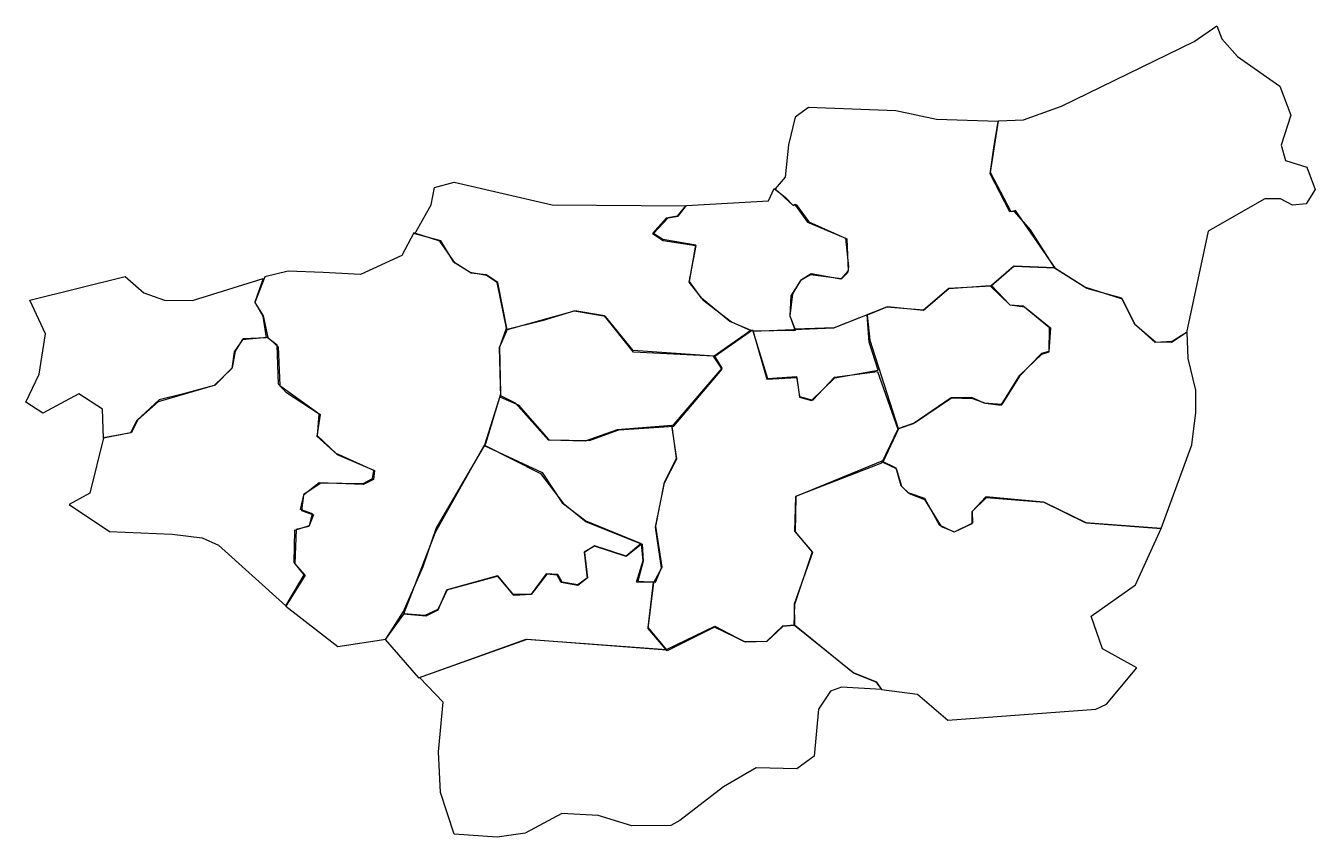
# Model space of a CAD drawing. Extents: x -413 to 336, y 272 to 743.
import ezdxf

# ---------------------------------------------------------------- set-up
doc = ezdxf.new("R2010")
doc.units = 0
doc.layers.add('Layer_1', color=7, linetype='CONTINUOUS')

msp = doc.modelspace()

# ---------------------------------------------------------------- linework, layer by layer
at = {"layer": 'Layer_1', "color": 7}
for points in [[(152.128976, 688.115916), (166.675168, 688.722004), (188.696496, 696.803228), (265.872152, 734.3809), (279.004136, 743.472276), (281.83256, 735.795116), (290.923936, 725.693588), (315.571656, 708.318964), (322.036632, 691.550436), (316.379776, 673.97378), (319.006176, 665.084436), (331.330032, 661.24586), (336.178768, 648.315908), (330.925976, 640.032652), (323.046784, 639.224532), (315.97572, 642.861084), (306.884344, 642.861084), (273.953368, 624.072244), (261.42748, 565.079332), (253.144232, 559.82654), (243.244736, 559.422484), (231.324936, 569.928068), (224.253864, 584.47426), (202.232536, 591.545332), (185.464008, 602.252948), (162.028472, 635.992044), (159.402072, 635.385948), (147.482272, 658.215396), (152.128976, 688.115916)], [(22.425386, 648.719964), (32.728942, 639.0225), (34.547217, 639.628596), (41.820315, 629.527068), (64.043671, 619.627572), (64.851794, 601.040764), (60.407122, 596.192036), (43.234529, 599.222492), (36.971583, 595.383908), (32.324882, 587.706748), (30.910668, 574.776796), (33.739095, 567.301668), (56.770573, 568.109796), (87.277184, 580.029596), (108.490384, 578.413348), (123.238608, 590.939236), (147.886336, 592.353452), (161.220344, 603.869196), (184.655888, 602.859036), (170.715784, 624.880364), (161.422376, 635.58798), (158.795984, 635.385948), (147.28024, 657.407276), (149.704608, 673.771748), (151.926944, 687.913884), (116.167544, 688.924036), (92.529976, 693.974796), (41.618285, 695.995108), (33.941126, 690.338252), (30.102546, 674.175812), (28.082241, 655.386972), (22.425386, 648.719964)], [(8.283251, 566.291516), (-13.131983, 551.34126), (-60.205092, 554.77578), (-76.165502, 574.37274), (-94.55028, 577.605228), (-133.340136, 566.69558), (-138.79496, 594.171732), (-145.664, 598.616396), (-154.351312, 599.626548), (-164.452832, 606.091532), (-171.92796, 618.415388), (-187.080248, 622.455996), (-177.584816, 639.426564), (-175.564512, 649.528084), (-164.250808, 652.558548), (-107.2782, 639.426564), (-29.698485, 638.820468), (-34.547217, 632.759556), (-41.012194, 631.547372), (-48.891383, 622.658028), (-42.830468, 618.61742), (-23.8396, 615.788996), (-27.88021, 594.373756), (-19.596959, 584.070204), (-3.030458, 571.342284), (8.283251, 566.291516)], [(-29.092394, 639.0225), (18.384776, 641.6489), (21.819295, 648.921996), (28.082241, 643.871236), (32.728942, 639.0225), (33.537065, 639.83062), (41.214224, 629.325036), (63.23555, 620.031636), (65.053824, 603.2631), (64.447733, 599.82858), (60.811183, 596.39406), (42.830468, 598.616396), (36.971583, 595.383908), (31.516759, 586.494572), (30.910668, 574.776796), (33.941126, 566.291516), (9.293403, 565.88746), (-4.04061, 571.544308), (-20.405082, 585.080356), (-27.47615, 594.77782), (-23.8396, 615.99102), (-43.032498, 619.223508), (-48.285292, 622.658028), (-39.80001, 631.749404), (-33.941126, 632.759556), (-29.092394, 639.0225)], [(-262, 406.000004), (-231.714288, 382.571428), (-204, 386.85714), (-193.714288, 402.85714), (-182.285712, 429.14286), (-174.571432, 451.14286), (-145.714288, 500.571428), (-137.142856, 529.428572), (-137.714288, 556.85714), (-133.714288, 567.714284), (-139.142856, 594.285716), (-145.428568, 598.285716), (-154.857144, 600.000004), (-163.714288, 605.428572), (-172.571432, 618.285716), (-187.714288, 623.14286), (-194.571432, 610.000004), (-218.571432, 598.857148), (-240.285712, 600.000004), (-260.571432, 600.857148), (-274.285712, 597.428572), (-280, 582.571428), (-275.142856, 574.85714), (-272.571432, 562.285716), (-266.571432, 556.85714), (-265.428568, 534.285716), (-242, 517.428572), (-244, 504.85714), (-232.285712, 494.285716), (-210.571432, 484.85714), (-211.142856, 479.714284), (-216.857144, 476.85714), (-242.571432, 477.714284), (-251.714288, 470.571428), (-252.857144, 461.714284), (-246, 459.14286), (-248.571432, 452.285716), (-256, 450.571428), (-256.857144, 430.85714), (-250.857144, 424.000004), (-262, 406.000004)], [(160.816288, 603.465132), (148.142856, 592.571428), (158.714288, 581.14286), (167.142856, 580.000004), (182.285712, 567.857148), (181.428568, 554.14286), (177.142856, 552.857148), (164.285712, 539.857148), (154, 523.285716), (143.714288, 524.000004), (136.571432, 527.285716), (124.571432, 527.14286), (102.571432, 512.14286), (94, 509.14286), (85, 489.857148), (92.571432, 486.000004), (95.714288, 475.857148), (100.142856, 471.571428), (109.142856, 468.000004), (118.714288, 452.428572), (126.571432, 449.285716), (136.857144, 454.14286), (136.857144, 461.000004), (145.142856, 469.285716), (178.714288, 466.571428), (203.285712, 454.428572), (246.571432, 451.14286), (264.571432, 499.857148), (266.857144, 518.714284), (266.714288, 531.714284), (262.428568, 550.000004), (261.714288, 565.428572), (252.571432, 559.285716), (243.428568, 559.571428), (231.285712, 569.714284), (223.714288, 585.14286), (203.428568, 590.714284), (184.714288, 602.571428), (160.816288, 603.465132)], [(-413.142856, 524.571428), (-405.428576, 540.85714), (-401.714288, 564.285716), (-410.857144, 584.000004), (-355.428568, 597.714284), (-344.571432, 588.285716), (-332.571432, 584.000004), (-316.285712, 583.714284), (-275.142856, 596.571428), (-280, 582.857148), (-275.428568, 574.571428), (-273.428568, 562.000004), (-286.857144, 561.428572), (-292, 554.000004), (-293.428568, 544.285716), (-303.714288, 534.285716), (-321.428568, 529.428572), (-335.714288, 526.000004), (-348.571432, 514.000004), (-352.285712, 506.85714), (-368, 503.714284), (-368.571432, 520.571428), (-382.285712, 529.428572), (-403.142856, 518.285716), (-413.142856, 524.571428)], [(93.74216, 509.318916), (103.237592, 512.551404), (124.854856, 527.097596), (136.976688, 526.69354), (144.653848, 524.06714), (153.745216, 522.854956), (164.452832, 540.431612), (177.382784, 552.553444), (181.625424, 553.96766), (181.827456, 567.907764), (166.473136, 580.433652), (158.998008, 581.039748), (147.28024, 592.353452), (123.238608, 590.53518), (108.490384, 578.009284), (87.68124, 580.029596), (75.761441, 575.18086), (77.377685, 560.63466), (93.74216, 509.318916)], [(-137.178712, 527.50166), (-127.077192, 523.056988), (-109.096472, 502.651908), (-85.458904, 502.449876), (-68.488342, 508.510796), (-36.567522, 510.733124), (-8.485282, 543.866132), (-13.536044, 551.34126), (-60.003062, 553.765628), (-76.771594, 574.776796), (-94.146216, 577.80726), (-113.137088, 571.948372), (-133.340136, 566.897612), (-137.98684, 556.189996), (-137.178712, 527.50166)], [(9.495434, 565.685428), (17.576654, 538.007244), (34.951278, 539.017396), (36.567522, 527.50166), (43.436559, 525.683388), (56.972604, 538.815372), (82.226416, 543.260036), (76.973624, 559.624508), (75.761441, 575.382892), (56.164482, 567.705732), (9.495434, 565.685428)], [(-368, 504.000004), (-376, 471.714284), (-388, 465.14286), (-364.571432, 449.428572), (-328, 448.000004), (-310.571432, 445.714284), (-301.142856, 441.428572), (-262, 406.285716), (-251.428568, 424.285716), (-257.142856, 431.428572), (-256.857144, 450.285716), (-248.285712, 452.85714), (-246.571432, 459.714284), (-253.428568, 462.285716), (-251.428568, 471.428572), (-241.714288, 477.714284), (-217.142856, 477.428572), (-211.714288, 480.285716), (-210.857144, 484.85714), (-232.857144, 494.85714), (-243.714288, 505.14286), (-242.571432, 517.714284), (-261.714288, 530.000004), (-266.285712, 535.14286), (-267.142856, 557.714284), (-272.857144, 562.285716), (-287.428568, 560.85714), (-291.428568, 554.285716), (-293.142856, 544.571428), (-303.142856, 534.571428), (-336.285712, 524.85714), (-348, 514.285716), (-352, 506.85714), (-368, 504.000004)], [(81.82236, 542.451916), (93.540128, 508.914852), (84.044688, 489.11586), (34.143156, 469.720932), (33.537065, 449.719916), (43.840621, 437.598084), (33.537065, 407.091476), (33.133003, 394.767612), (26.870058, 394.161524), (17.576654, 385.474212), (5.050763, 385.070148), (-12.929953, 393.75746), (-40.406102, 380.019388), (-51.51778, 393.151372), (-48.083262, 419.819396), (-43.234529, 428.70874), (-47.073109, 452.54834), (-42.022346, 478.206212), (-34.951278, 492.146324), (-37.577674, 510.5311), (-8.485282, 544.47222), (-12.727922, 551.34126), (9.091373, 566.69558), (17.980715, 538.411308), (34.749247, 539.623492), (36.567522, 527.905724), (44.244682, 525.885412), (56.770573, 539.219428), (81.82236, 542.451916)], [(-57.428571, 420.571428), (-47.142858, 420.000004), (-43.714286, 428.285716), (-47.142858, 452.000004), (-42, 477.714284), (-34.857143, 491.714284), (-37.714286, 511.14286), (-69.428571, 508.571428), (-88, 502.000004), (-109.428568, 502.571428), (-128.571432, 524.000004), (-137.428568, 528.571428), (-146.571432, 499.714284), (-114, 483.14286), (-100.857144, 466.000004), (-87.428568, 455.14286), (-54.857143, 442.000004), (-54.285714, 432.285716), (-57.428571, 420.571428)], [(-55.55839, 442.446812), (-64.245702, 435.173716), (-82.63048, 441.032604), (-88.48936, 437.19402), (-86.671088, 422.445796), (-92.327944, 418.405188), (-101.419312, 420.021428), (-104.045712, 424.4661), (-110.71272, 424.870164), (-119.400032, 412.950364), (-129.905616, 412.748332), (-138.996992, 423.65798), (-168.291416, 415.576756), (-173.74624, 404.06102), (-181.221368, 400.6265), (-193.545224, 401.636652), (-174.958424, 449.11382), (-146.674152, 499.41942), (-113.137088, 483.661036), (-101.419312, 466.084388), (-87.68124, 455.578796), (-55.55839, 442.446812)], [(33.571429, 395.000004), (68.285714, 367.000004), (81.285712, 361.85714), (84.142856, 357.571428), (105.142856, 354.85714), (122.714288, 339.714284), (208.714288, 346.14286), (214.857144, 349.000004), (232.571432, 370.285716), (212.571432, 381.285716), (206, 400.14286), (231.714288, 418.428572), (246.714288, 451.14286), (202.714288, 454.428572), (178.285712, 466.571428), (144.857144, 469.571428), (136.857144, 461.14286), (137, 454.285716), (126.285712, 449.000004), (117.857144, 453.14286), (109.285712, 468.571428), (99.571432, 472.000004), (95.571432, 476.000004), (92.714288, 486.285716), (84.285712, 490.285716), (34.285714, 469.857148), (34, 449.285716), (44, 437.285716), (33.428571, 407.14286), (33.571429, 395.000004)], [(-204.285712, 386.571428), (-184.857144, 364.285716), (-121.714288, 386.85714), (-40.571429, 380.571428), (-51.428571, 393.714284), (-48.285714, 420.000004), (-58.285714, 420.000004), (-54.285714, 432.571428), (-55.428571, 442.000004), (-64.285714, 434.85714), (-82.571432, 440.85714), (-88.571432, 437.428572), (-86.857144, 422.285716), (-92.285712, 418.000004), (-102, 419.714284), (-104.285712, 424.000004), (-110.285712, 424.571428), (-119.428568, 412.85714), (-129.428568, 412.285716), (-138.571432, 423.428572), (-168.571432, 415.428572), (-173.714288, 403.714284), (-180.571432, 400.285716), (-193.714288, 401.428572), (-204.285712, 386.571428)], [(33.571429, 395.14286), (67.714286, 367.571428), (80.714288, 362.285716), (84.142856, 357.571428), (60.857143, 359.000004), (54.571429, 356.571428), (47.571429, 346.14286), (45, 318.85714), (34.857143, 311.428572), (11.285714, 312.14286), (-7.714286, 301.000004), (-33.142858, 281.428572), (-38.285714, 278.571428), (-60.857143, 278.428572), (-80.428568, 284.428572), (-101.571432, 285.571428), (-122.857144, 274.14286), (-139.285712, 271.714284), (-164.285712, 273.428572), (-172.142856, 297.714284), (-173.285712, 321.285716), (-170.571432, 350.285716), (-184.428568, 364.571428), (-122.285712, 386.85714), (-40.714286, 380.85714), (-12.714286, 394.428572), (4, 385.714284), (17.285714, 385.571428), (26.857143, 394.571428), (33.571429, 395.14286)]]:
    msp.add_lwpolyline(points, close=True, dxfattribs=at)

doc.saveas('drawing.dxf')
